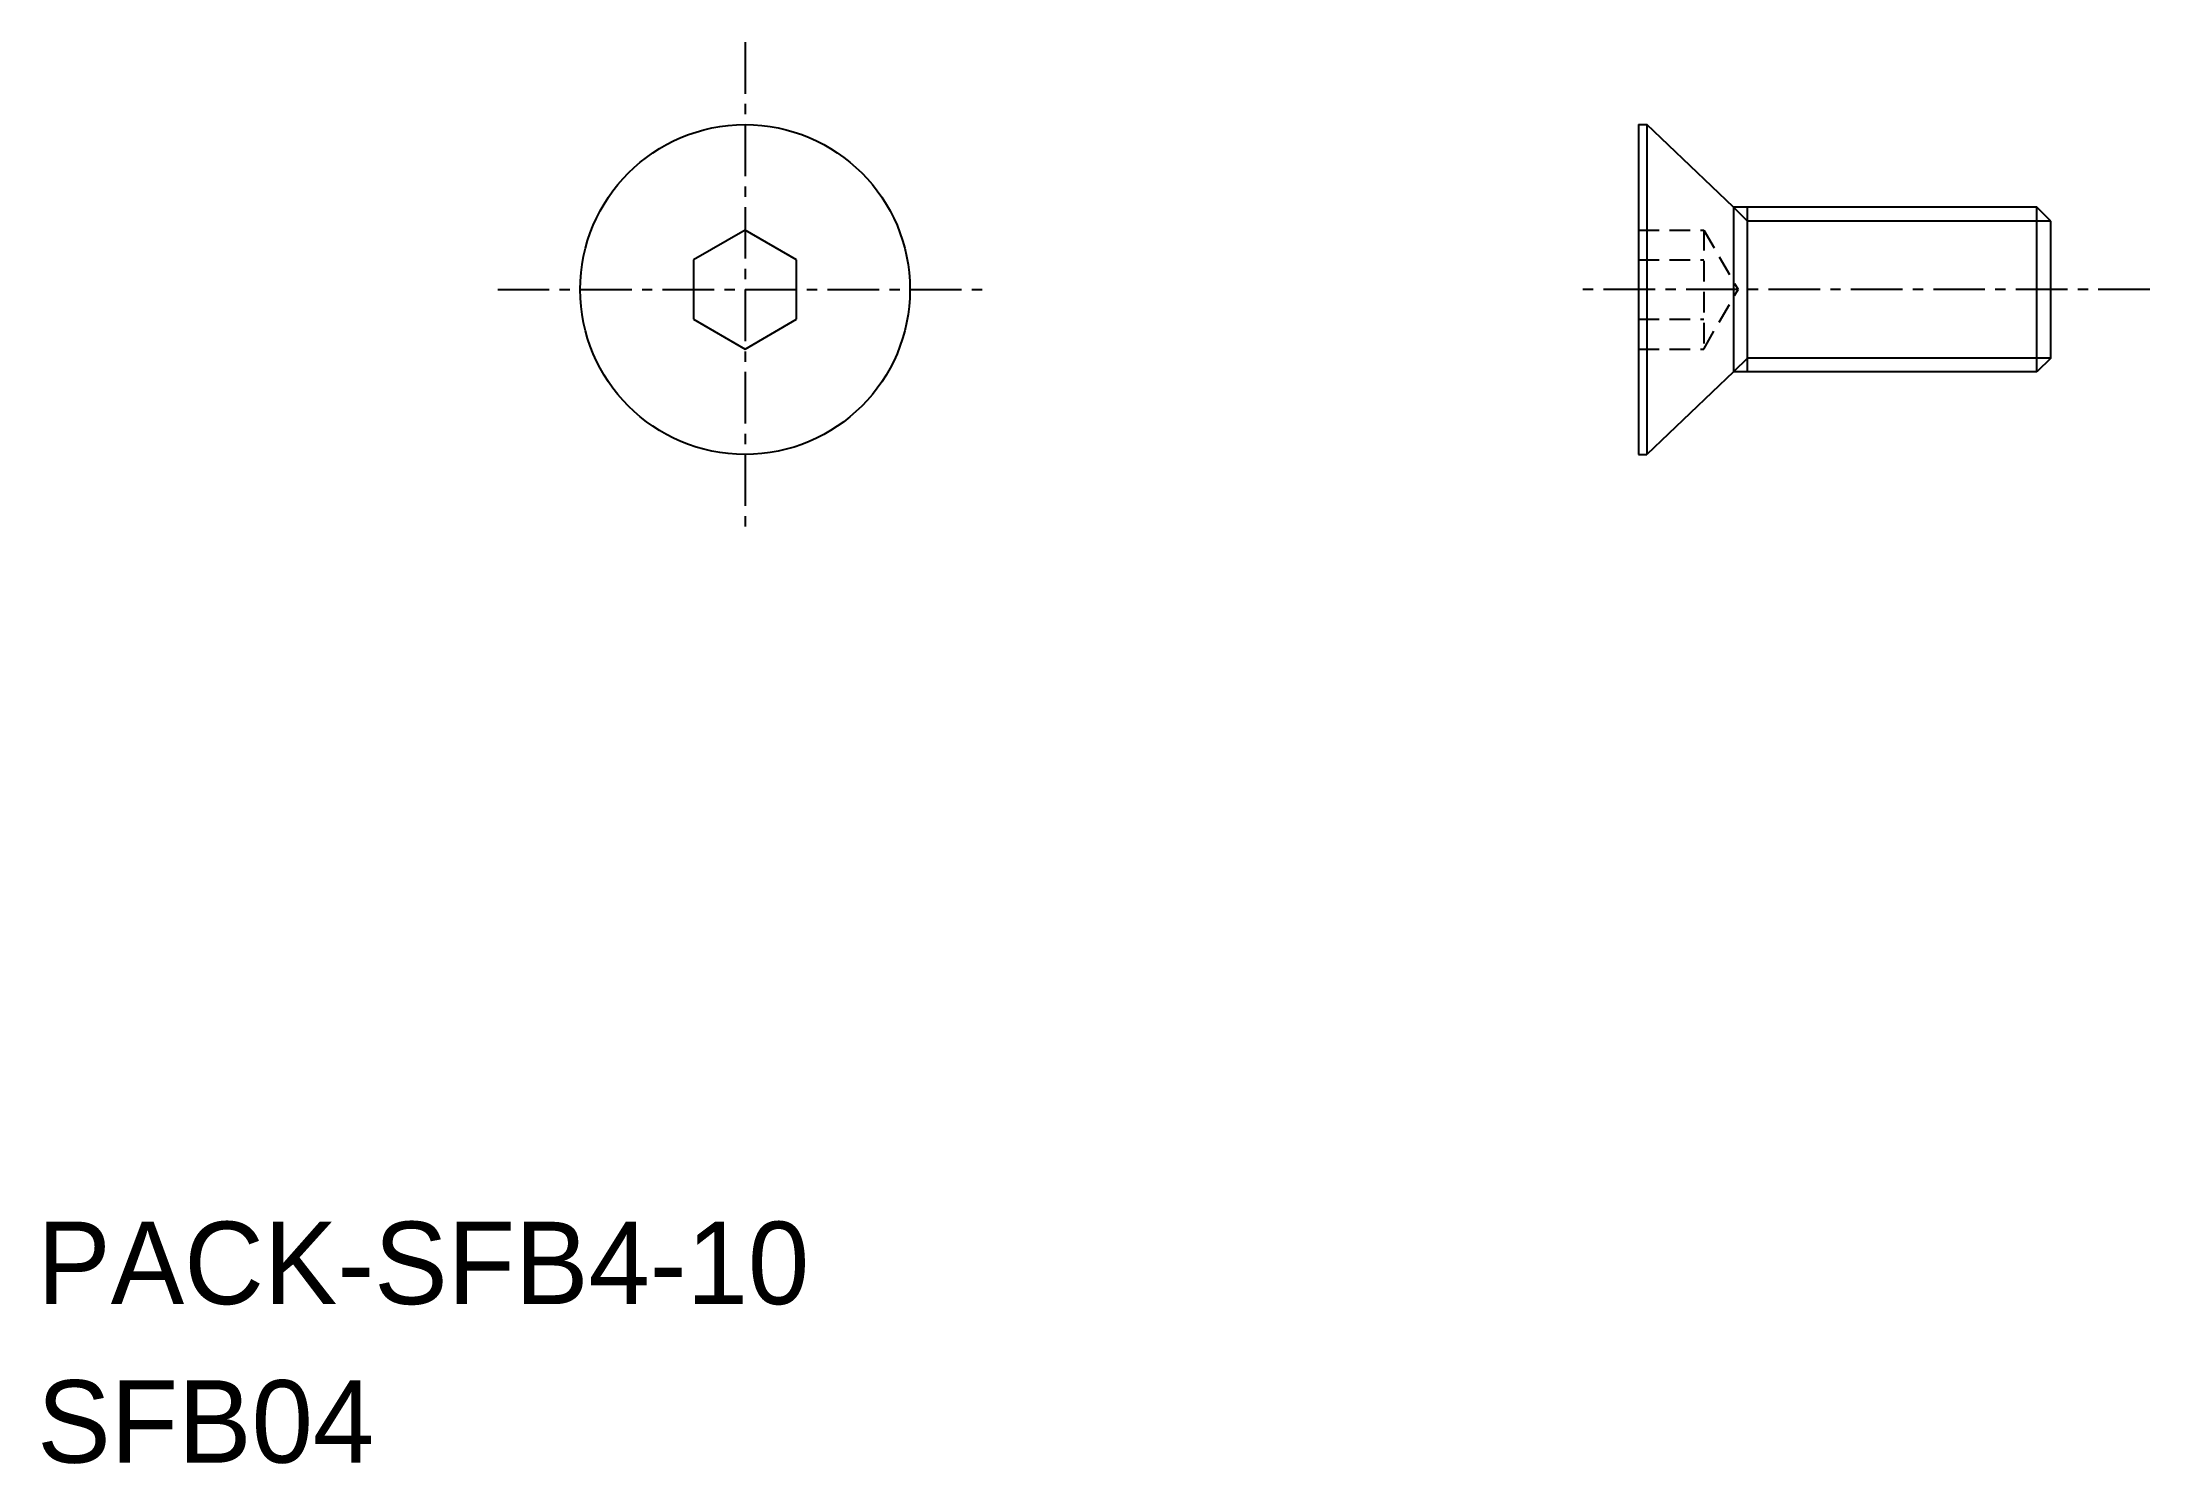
# Model space of a CAD drawing. Extents: x 5.1 to 56.2, y 5 to 39.5.
import ezdxf

# ---------------------------------------------------------------- set-up
doc = ezdxf.new("R2010")
doc.units = 0
doc.linetypes.add('CENTER', pattern=[2, 1.25, -0.25, 0.25, -0.25])
doc.linetypes.add('DASHED', pattern=[0.75, 0.5, -0.25])
doc.layers.get('0').update_dxf_attribs({"linetype": 'CONTINUOUS'})
doc.layers.add('CENTER', color=1, linetype='CENTER')

msp = doc.modelspace()

# ---------------------------------------------------------------- linework, layer by layer
at = {"color": 7, "linetype": 'CONTINUOUS'}
for p, q in [((43.845, 37.454), (43.845, 29.454)), ((43.845, 37.454), (44.045, 37.454)), ((46.145, 35.454), (44.045, 37.454)), ((44.045, 37.454), (44.045, 29.454)), ((53.507, 35.454), (46.145, 35.454)), ((46.145, 35.454), (46.145, 31.454)), ((46.483, 31.454), (46.483, 35.454)), ((53.507, 31.454), (53.507, 35.454)), ((53.845, 35.115), (53.507, 35.454)), ((22.172, 34.897), (20.922, 34.175)), ((23.422, 34.175), (22.172, 34.897)), ((53.845, 31.792), (53.845, 35.115)), ((20.922, 34.175), (20.922, 32.732)), ((23.422, 32.732), (23.422, 34.175)), ((20.922, 32.732), (22.172, 32.01)), ((22.172, 32.01), (23.422, 32.732)), ((53.845, 31.792), (53.507, 31.454)), ((46.145, 31.454), (44.045, 29.454)), ((53.507, 31.454), (46.145, 31.454)), ((43.845, 29.454), (44.045, 29.454))]:
    msp.add_line(p, q, dxfattribs=at)
at = {"color": 3, "linetype": 'CONTINUOUS'}
for p, q in [((46.483, 35.115), (46.145, 35.454)), ((53.845, 35.115), (46.483, 35.115)), ((46.483, 31.792), (46.145, 31.454)), ((53.845, 31.792), (46.483, 31.792))]:
    msp.add_line(p, q, dxfattribs=at)
at = {"color": 3, "linetype": 'DASHED'}
for p, q in [((43.845, 34.897), (45.424, 34.897)), ((45.424, 34.897), (45.424, 32.01)), ((45.424, 34.897), (46.257, 33.454)), ((43.845, 34.175), (45.424, 34.175)), ((45.424, 32.01), (46.257, 33.454)), ((43.845, 32.732), (45.424, 32.732)), ((43.845, 32.01), (45.424, 32.01))]:
    msp.add_line(p, q, dxfattribs=at)
at = {"color": 7, "linetype": 'CONTINUOUS'}
msp.add_circle((22.172, 33.454), 4, dxfattribs=at)
at = {"layer": 'CENTER', "color": 1, "linetype": 'CENTER'}
for p, q in [((22.172, 39.454), (22.172, 27.454)), ((16.172, 33.454), (28.172, 33.454)), ((56.246, 33.454), (42.345, 33.454))]:
    msp.add_line(p, q, dxfattribs=at)

# ---------------------------------------------------------------- texts
at = {"color": 7, "linetype": 'CONTINUOUS'}
for s, p in [('PACK-SFB4-10', (5, 8.845)), ('SFB04', (5, 5))]:
    msp.add_text(s, height=2, dxfattribs=at).set_placement(p)

doc.saveas('drawing.dxf')
